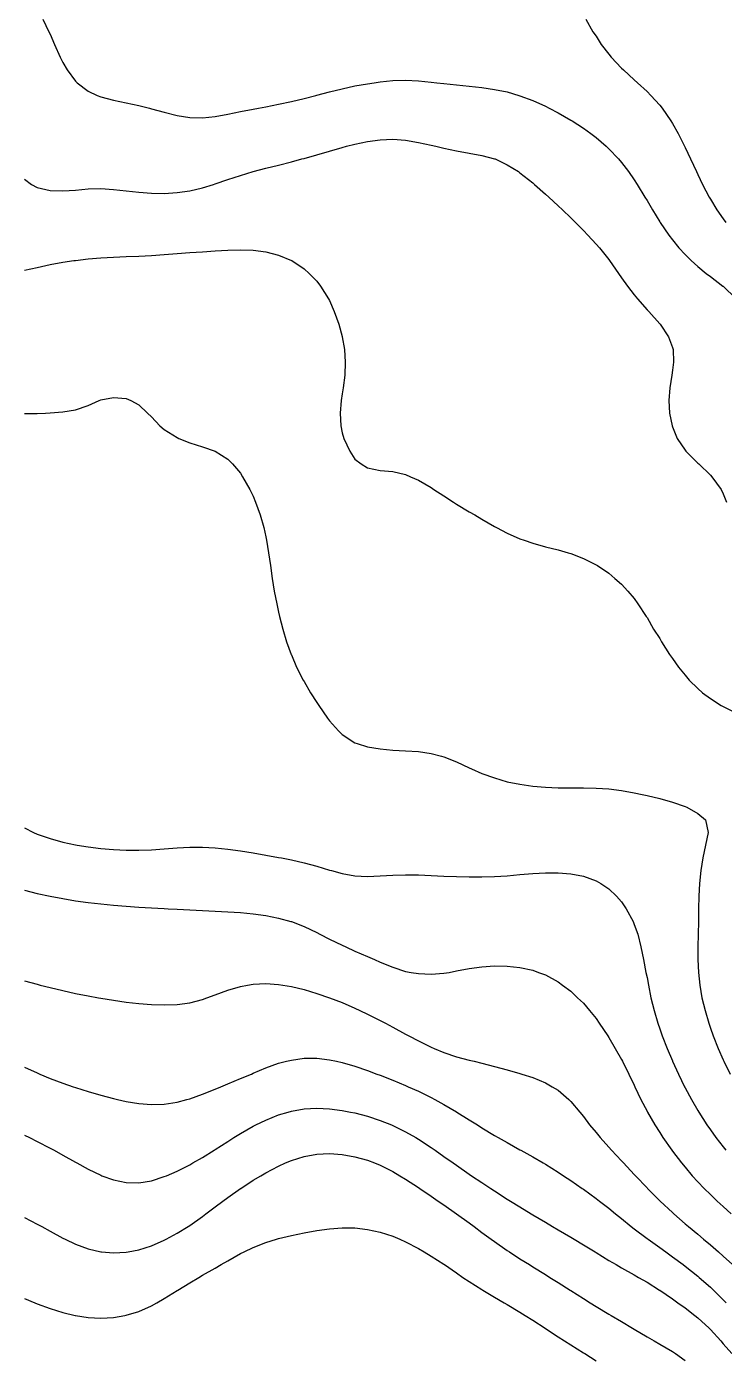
# Model space of a CAD drawing. Header units: inches. Extents: x 2679276 to 2679656, y 1246784 to 1247152.
# Drawn here: x 2679306.3 to 2679333.8, y 1246876.1 to 1246928.5 of the extents above; entities that cross this region are included whole.
import ezdxf

# ---------------------------------------------------------------- set-up
doc = ezdxf.new("R2010")
doc.units = ezdxf.units.IN
doc.header["$MEASUREMENT"] = 0
for name, color, linetype in [('468', 7, 'Continuous'), ('469', 7, 'Continuous'), ('470', 7, 'Continuous'), ('471', 7, 'Continuous'), ('472', 7, 'Continuous'), ('473', 7, 'Continuous'), ('474', 7, 'Continuous'), ('475', 7, 'Continuous'), ('476', 7, 'Continuous'), ('477', 7, 'Continuous'), ('478', 7, 'Continuous'), ('479', 7, 'Continuous')]:
    doc.layers.add(name, color=color, linetype=linetype)

msp = doc.modelspace()

# ---------------------------------------------------------------- linework, layer by layer
at = {"layer": '468', "elevation": 468}
msp.add_lwpolyline([(2679328.342, 1246928.75), (2679328.621, 1246928.25), (2679328.75, 1246928.075), (2679328.941, 1246927.75), (2679329.25, 1246927.37), (2679329.334, 1246927.25), (2679329.75, 1246926.827), (2679329.819, 1246926.75), (2679330.25, 1246926.369), (2679330.373, 1246926.25), (2679330.75, 1246925.91), (2679330.904, 1246925.75), (2679331.25, 1246925.372), (2679331.346, 1246925.25), (2679331.69, 1246924.75), (2679331.75, 1246924.651), (2679331.974, 1246924.25), (2679332.223, 1246923.75), (2679332.25, 1246923.695), (2679332.464, 1246923.25), (2679332.696, 1246922.75), (2679332.75, 1246922.637), (2679332.94, 1246922.25), (2679333.199, 1246921.75), (2679333.25, 1246921.663), (2679333.497, 1246921.25), (2679333.75, 1246920.888), (2679333.847, 1246920.75)], dxfattribs=at)
at = {"layer": '469', "elevation": 469}
msp.add_lwpolyline([(2679306.964, 1246928.75), (2679307.206, 1246928.25), (2679307.25, 1246928.154), (2679307.422, 1246927.75), (2679307.644, 1246927.25), (2679307.75, 1246927.041), (2679307.921, 1246926.75), (2679308.25, 1246926.314), (2679308.318, 1246926.25), (2679308.75, 1246925.916), (2679309.113, 1246925.75), (2679309.25, 1246925.693), (2679309.75, 1246925.557), (2679310.25, 1246925.455), (2679310.75, 1246925.353), (2679311.16, 1246925.25), (2679311.25, 1246925.227), (2679311.75, 1246925.085), (2679312.25, 1246924.959), (2679312.75, 1246924.879), (2679313.25, 1246924.87), (2679313.75, 1246924.926), (2679314.25, 1246925.017), (2679314.75, 1246925.119), (2679315.25, 1246925.214), (2679315.455, 1246925.25), (2679315.75, 1246925.305), (2679316.25, 1246925.402), (2679316.75, 1246925.508), (2679317.25, 1246925.629), (2679317.716, 1246925.75), (2679317.75, 1246925.759), (2679318.25, 1246925.893), (2679318.75, 1246926.014), (2679319.25, 1246926.121), (2679319.75, 1246926.212), (2679320.01, 1246926.25), (2679320.25, 1246926.287), (2679320.75, 1246926.335), (2679321.25, 1246926.349), (2679321.75, 1246926.326), (2679322.25, 1246926.277), (2679322.471, 1246926.25), (2679322.75, 1246926.217), (2679323.25, 1246926.161), (2679323.75, 1246926.112), (2679324.25, 1246926.06), (2679324.75, 1246925.989), (2679325.25, 1246925.885), (2679325.705, 1246925.75), (2679325.75, 1246925.736), (2679326.25, 1246925.548), (2679326.75, 1246925.322), (2679326.896, 1246925.25), (2679327.25, 1246925.064), (2679327.75, 1246924.782), (2679327.804, 1246924.75), (2679328.25, 1246924.46), (2679328.544, 1246924.25), (2679328.75, 1246924.09), (2679329.146, 1246923.75), (2679329.25, 1246923.652), (2679329.631, 1246923.25), (2679329.75, 1246923.113), (2679330.027, 1246922.75), (2679330.25, 1246922.435), (2679330.366, 1246922.25), (2679330.67, 1246921.75), (2679330.75, 1246921.619), (2679330.961, 1246921.25), (2679331.25, 1246920.782), (2679331.269, 1246920.75), (2679331.609, 1246920.25), (2679331.75, 1246920.067), (2679332.006, 1246919.75), (2679332.25, 1246919.487), (2679332.486, 1246919.25), (2679332.75, 1246919.019), (2679333.081, 1246918.75), (2679333.25, 1246918.622), (2679333.737, 1246918.25), (2679333.75, 1246918.24), (2679334.25, 1246917.76)], dxfattribs=at)
at = {"layer": '470', "elevation": 470}
msp.add_lwpolyline([(2679306.25, 1246922.451), (2679306.524, 1246922.25), (2679306.75, 1246922.127), (2679307.25, 1246922.006), (2679307.75, 1246921.99), (2679308.25, 1246922.026), (2679308.75, 1246922.071), (2679309.25, 1246922.085), (2679309.75, 1246922.054), (2679310.25, 1246921.998), (2679310.75, 1246921.939), (2679311.25, 1246921.9), (2679311.75, 1246921.893), (2679312.25, 1246921.925), (2679312.75, 1246921.998), (2679313.25, 1246922.115), (2679313.689, 1246922.25), (2679313.75, 1246922.268), (2679314.25, 1246922.436), (2679314.75, 1246922.6), (2679315.248, 1246922.75), (2679315.25, 1246922.751), (2679315.75, 1246922.886), (2679316.25, 1246923.012), (2679316.75, 1246923.139), (2679317.161, 1246923.25), (2679317.25, 1246923.274), (2679317.75, 1246923.413), (2679318.25, 1246923.558), (2679318.75, 1246923.706), (2679318.915, 1246923.75), (2679319.25, 1246923.836), (2679319.75, 1246923.938), (2679320.25, 1246924.006), (2679320.75, 1246924.027), (2679321.25, 1246923.99), (2679321.75, 1246923.904), (2679322.25, 1246923.793), (2679322.44, 1246923.75), (2679322.75, 1246923.671), (2679323.25, 1246923.567), (2679323.75, 1246923.484), (2679324.25, 1246923.392), (2679324.75, 1246923.26), (2679324.775, 1246923.25), (2679325.25, 1246923.025), (2679325.694, 1246922.75), (2679325.75, 1246922.71), (2679326.25, 1246922.31), (2679326.323, 1246922.25), (2679326.75, 1246921.87), (2679326.886, 1246921.75), (2679327.25, 1246921.412), (2679327.424, 1246921.25), (2679327.75, 1246920.937), (2679327.938, 1246920.75), (2679328.25, 1246920.439), (2679328.426, 1246920.25), (2679328.75, 1246919.903), (2679328.877, 1246919.75), (2679329.25, 1246919.291), (2679329.28, 1246919.25), (2679329.63, 1246918.75), (2679329.75, 1246918.578), (2679329.983, 1246918.25), (2679330.25, 1246917.898), (2679330.375, 1246917.75), (2679330.75, 1246917.316), (2679330.816, 1246917.25), (2679331.25, 1246916.762), (2679331.262, 1246916.75), (2679331.599, 1246916.25), (2679331.75, 1246915.831), (2679331.774, 1246915.75), (2679331.79, 1246915.25), (2679331.75, 1246914.938), (2679331.726, 1246914.75), (2679331.647, 1246914.25), (2679331.609, 1246913.75), (2679331.629, 1246913.25), (2679331.735, 1246912.75), (2679331.75, 1246912.713), (2679331.933, 1246912.25), (2679332.25, 1246911.796), (2679332.284, 1246911.75), (2679332.75, 1246911.286), (2679332.787, 1246911.25), (2679333.25, 1246910.808), (2679333.306, 1246910.75), (2679333.667, 1246910.25), (2679333.75, 1246910.08), (2679333.881, 1246909.75)], dxfattribs=at)
at = {"layer": '471', "elevation": 471}
msp.add_lwpolyline([(2679306.25, 1246918.876), (2679306.75, 1246918.985), (2679307.25, 1246919.093), (2679307.75, 1246919.184), (2679308.184, 1246919.25), (2679308.25, 1246919.259), (2679308.75, 1246919.315), (2679309.25, 1246919.356), (2679309.75, 1246919.384), (2679310.25, 1246919.406), (2679310.75, 1246919.428), (2679311.25, 1246919.455), (2679311.75, 1246919.489), (2679312.25, 1246919.527), (2679312.75, 1246919.566), (2679313.25, 1246919.601), (2679313.75, 1246919.632), (2679314.25, 1246919.658), (2679314.75, 1246919.672), (2679315.25, 1246919.657), (2679315.75, 1246919.591), (2679316.25, 1246919.46), (2679316.75, 1246919.257), (2679316.765, 1246919.25), (2679317.25, 1246918.927), (2679317.458, 1246918.75), (2679317.75, 1246918.444), (2679317.899, 1246918.25), (2679318.212, 1246917.75), (2679318.25, 1246917.68), (2679318.441, 1246917.25), (2679318.621, 1246916.75), (2679318.75, 1246916.264), (2679318.753, 1246916.25), (2679318.836, 1246915.75), (2679318.869, 1246915.25), (2679318.85, 1246914.75), (2679318.786, 1246914.25), (2679318.75, 1246914.006), (2679318.717, 1246913.75), (2679318.678, 1246913.25), (2679318.699, 1246912.75), (2679318.75, 1246912.475), (2679318.81, 1246912.25), (2679319.046, 1246911.75), (2679319.25, 1246911.435), (2679319.499, 1246911.25), (2679319.75, 1246911.1), (2679320.25, 1246910.999), (2679320.75, 1246910.952), (2679321.25, 1246910.836), (2679321.444, 1246910.75), (2679321.75, 1246910.615), (2679322.25, 1246910.322), (2679322.364, 1246910.25), (2679322.75, 1246909.993), (2679323.133, 1246909.75), (2679323.25, 1246909.671), (2679323.75, 1246909.372), (2679323.969, 1246909.25), (2679324.25, 1246909.081), (2679324.75, 1246908.792), (2679324.831, 1246908.75), (2679325.25, 1246908.531), (2679325.75, 1246908.309), (2679325.915, 1246908.25), (2679326.25, 1246908.136), (2679326.75, 1246907.996), (2679327.25, 1246907.866), (2679327.65, 1246907.75), (2679327.75, 1246907.722), (2679328.25, 1246907.536), (2679328.75, 1246907.286), (2679328.803, 1246907.25), (2679329.25, 1246906.955), (2679329.489, 1246906.75), (2679329.75, 1246906.528), (2679329.995, 1246906.25), (2679330.25, 1246905.961), (2679330.385, 1246905.75), (2679330.717, 1246905.25), (2679330.75, 1246905.206), (2679331.003, 1246904.75), (2679331.25, 1246904.381), (2679331.318, 1246904.25), (2679331.636, 1246903.75), (2679331.75, 1246903.601), (2679331.989, 1246903.25), (2679332.25, 1246902.941), (2679332.409, 1246902.75), (2679332.75, 1246902.419), (2679332.939, 1246902.25), (2679333.25, 1246902.018), (2679333.675, 1246901.75), (2679333.75, 1246901.708), (2679334.25, 1246901.465)], dxfattribs=at)
at = {"layer": '472', "elevation": 472}
msp.add_lwpolyline([(2679306.25, 1246913.233), (2679306.75, 1246913.237), (2679307.078, 1246913.25), (2679307.25, 1246913.257), (2679307.75, 1246913.295), (2679308.25, 1246913.381), (2679308.75, 1246913.548), (2679309.184, 1246913.75), (2679309.25, 1246913.769), (2679309.75, 1246913.859), (2679310.25, 1246913.826), (2679310.43, 1246913.75), (2679310.75, 1246913.581), (2679311.091, 1246913.25), (2679311.25, 1246913.105), (2679311.568, 1246912.75), (2679311.75, 1246912.612), (2679312.25, 1246912.29), (2679312.326, 1246912.25), (2679312.75, 1246912.083), (2679313.25, 1246911.929), (2679313.75, 1246911.751), (2679313.752, 1246911.75), (2679314.25, 1246911.443), (2679314.429, 1246911.25), (2679314.75, 1246910.891), (2679314.831, 1246910.75), (2679315.111, 1246910.25), (2679315.25, 1246909.989), (2679315.345, 1246909.75), (2679315.523, 1246909.25), (2679315.669, 1246908.75), (2679315.75, 1246908.388), (2679315.777, 1246908.25), (2679315.854, 1246907.75), (2679315.923, 1246907.25), (2679315.995, 1246906.75), (2679316.078, 1246906.25), (2679316.175, 1246905.75), (2679316.25, 1246905.416), (2679316.286, 1246905.25), (2679316.41, 1246904.75), (2679316.561, 1246904.25), (2679316.747, 1246903.75), (2679316.75, 1246903.742), (2679316.959, 1246903.25), (2679317.218, 1246902.75), (2679317.25, 1246902.693), (2679317.507, 1246902.25), (2679317.75, 1246901.861), (2679317.826, 1246901.75), (2679318.175, 1246901.25), (2679318.25, 1246901.145), (2679318.604, 1246900.75), (2679318.75, 1246900.606), (2679319.25, 1246900.284), (2679319.347, 1246900.25), (2679319.75, 1246900.123), (2679320.25, 1246900.04), (2679320.75, 1246899.997), (2679321.25, 1246899.971), (2679321.75, 1246899.934), (2679322.25, 1246899.86), (2679322.662, 1246899.75), (2679322.75, 1246899.728), (2679323.25, 1246899.531), (2679323.75, 1246899.295), (2679323.837, 1246899.25), (2679324.25, 1246899.078), (2679324.75, 1246898.896), (2679325.242, 1246898.75), (2679325.25, 1246898.748), (2679325.75, 1246898.65), (2679326.25, 1246898.58), (2679326.75, 1246898.535), (2679327.25, 1246898.515), (2679327.75, 1246898.512), (2679328.25, 1246898.511), (2679328.75, 1246898.5), (2679329.25, 1246898.465), (2679329.75, 1246898.402), (2679330.25, 1246898.315), (2679330.559, 1246898.25), (2679330.75, 1246898.208), (2679331.25, 1246898.085), (2679331.75, 1246897.943), (2679332.25, 1246897.774), (2679332.313, 1246897.75), (2679332.75, 1246897.504), (2679333.046, 1246897.25), (2679333.153, 1246896.75), (2679333.058, 1246896.25), (2679332.948, 1246895.75), (2679332.866, 1246895.25), (2679332.817, 1246894.75), (2679332.794, 1246894.25), (2679332.783, 1246893.75), (2679332.774, 1246893.25), (2679332.764, 1246892.75), (2679332.754, 1246892.25), (2679332.753, 1246891.75), (2679332.773, 1246891.25), (2679332.824, 1246890.75), (2679332.912, 1246890.25), (2679333.033, 1246889.75), (2679333.184, 1246889.25), (2679333.25, 1246889.057), (2679333.357, 1246888.75), (2679333.554, 1246888.25), (2679333.75, 1246887.806), (2679333.775, 1246887.75), (2679334.023, 1246887.25)], dxfattribs=at)
at = {"layer": '473', "elevation": 473}
msp.add_lwpolyline([(2679306.25, 1246896.939), (2679306.604, 1246896.75), (2679306.75, 1246896.687), (2679307.25, 1246896.509), (2679307.75, 1246896.371), (2679308.25, 1246896.262), (2679308.322, 1246896.25), (2679308.75, 1246896.185), (2679309.25, 1246896.128), (2679309.75, 1246896.087), (2679310.25, 1246896.063), (2679310.75, 1246896.057), (2679311.25, 1246896.071), (2679311.75, 1246896.104), (2679312.25, 1246896.144), (2679312.75, 1246896.176), (2679313.25, 1246896.179), (2679313.75, 1246896.148), (2679314.25, 1246896.093), (2679314.75, 1246896.024), (2679315.25, 1246895.948), (2679315.75, 1246895.865), (2679316.25, 1246895.774), (2679316.368, 1246895.75), (2679316.75, 1246895.675), (2679317.25, 1246895.56), (2679317.75, 1246895.424), (2679318.25, 1246895.273), (2679318.334, 1246895.25), (2679318.75, 1246895.136), (2679319.25, 1246895.049), (2679319.75, 1246895.027), (2679320.25, 1246895.047), (2679320.75, 1246895.078), (2679321.25, 1246895.091), (2679321.75, 1246895.083), (2679322.25, 1246895.062), (2679322.75, 1246895.037), (2679323.25, 1246895.017), (2679323.75, 1246895.006), (2679324.25, 1246895.006), (2679324.75, 1246895.021), (2679325.25, 1246895.053), (2679325.75, 1246895.097), (2679326.25, 1246895.14), (2679326.75, 1246895.169), (2679327.25, 1246895.171), (2679327.75, 1246895.13), (2679328.25, 1246895.032), (2679328.75, 1246894.852), (2679328.93, 1246894.75), (2679329.25, 1246894.537), (2679329.551, 1246894.25), (2679329.75, 1246894.02), (2679329.933, 1246893.75), (2679330.201, 1246893.25), (2679330.25, 1246893.132), (2679330.383, 1246892.75), (2679330.513, 1246892.25), (2679330.617, 1246891.75), (2679330.71, 1246891.25), (2679330.75, 1246891.049), (2679330.803, 1246890.75), (2679330.905, 1246890.25), (2679331.027, 1246889.75), (2679331.174, 1246889.25), (2679331.25, 1246889.032), (2679331.348, 1246888.75), (2679331.545, 1246888.25), (2679331.75, 1246887.77), (2679331.759, 1246887.75), (2679331.987, 1246887.25), (2679332.229, 1246886.75), (2679332.25, 1246886.711), (2679332.496, 1246886.25), (2679332.75, 1246885.812), (2679332.787, 1246885.75), (2679333.109, 1246885.25), (2679333.25, 1246885.048), (2679333.462, 1246884.75), (2679333.75, 1246884.379), (2679333.852, 1246884.25)], dxfattribs=at)
at = {"layer": '474', "elevation": 474}
msp.add_lwpolyline([(2679306.25, 1246894.483), (2679306.75, 1246894.357), (2679307.25, 1246894.251), (2679307.254, 1246894.25), (2679307.75, 1246894.151), (2679308.25, 1246894.068), (2679308.75, 1246893.998), (2679309.25, 1246893.94), (2679309.75, 1246893.893), (2679310.25, 1246893.853), (2679310.75, 1246893.819), (2679311.25, 1246893.788), (2679311.75, 1246893.758), (2679311.9, 1246893.75), (2679312.25, 1246893.729), (2679312.75, 1246893.703), (2679313.25, 1246893.68), (2679313.75, 1246893.658), (2679314.25, 1246893.633), (2679314.75, 1246893.598), (2679315.25, 1246893.551), (2679315.75, 1246893.483), (2679316.25, 1246893.385), (2679316.735, 1246893.25), (2679316.75, 1246893.246), (2679317.25, 1246893.052), (2679317.75, 1246892.814), (2679317.874, 1246892.75), (2679318.25, 1246892.561), (2679318.75, 1246892.314), (2679318.892, 1246892.25), (2679319.25, 1246892.087), (2679319.75, 1246891.867), (2679320.023, 1246891.75), (2679320.25, 1246891.651), (2679320.75, 1246891.452), (2679321.25, 1246891.289), (2679321.461, 1246891.25), (2679321.75, 1246891.199), (2679322.25, 1246891.175), (2679322.75, 1246891.214), (2679322.962, 1246891.25), (2679323.25, 1246891.303), (2679323.75, 1246891.398), (2679324.25, 1246891.47), (2679324.75, 1246891.505), (2679325.25, 1246891.499), (2679325.75, 1246891.445), (2679326.25, 1246891.333), (2679326.48, 1246891.25), (2679326.75, 1246891.146), (2679327.25, 1246890.874), (2679327.418, 1246890.75), (2679327.75, 1246890.51), (2679328.02, 1246890.25), (2679328.25, 1246890.038), (2679328.482, 1246889.75), (2679328.75, 1246889.436), (2679328.869, 1246889.25), (2679329.208, 1246888.75), (2679329.25, 1246888.691), (2679329.503, 1246888.25), (2679329.75, 1246887.82), (2679329.785, 1246887.75), (2679330.035, 1246887.25), (2679330.25, 1246886.807), (2679330.277, 1246886.75), (2679330.509, 1246886.25), (2679330.75, 1246885.786), (2679330.768, 1246885.75), (2679331.053, 1246885.25), (2679331.25, 1246884.946), (2679331.375, 1246884.75), (2679331.726, 1246884.25), (2679331.75, 1246884.219), (2679332.109, 1246883.75), (2679332.25, 1246883.581), (2679332.532, 1246883.25), (2679332.75, 1246883.014), (2679333, 1246882.75), (2679333.25, 1246882.504), (2679333.513, 1246882.25), (2679333.75, 1246882.033), (2679334.064, 1246881.75)], dxfattribs=at)
at = {"layer": '475', "elevation": 475}
msp.add_lwpolyline([(2679306.25, 1246890.916), (2679306.75, 1246890.779), (2679306.867, 1246890.75), (2679307.25, 1246890.649), (2679307.75, 1246890.529), (2679308.25, 1246890.42), (2679308.75, 1246890.321), (2679309.153, 1246890.25), (2679309.25, 1246890.232), (2679309.75, 1246890.151), (2679310.25, 1246890.082), (2679310.75, 1246890.026), (2679311.25, 1246889.985), (2679311.75, 1246889.967), (2679312.25, 1246889.987), (2679312.75, 1246890.056), (2679313.25, 1246890.187), (2679313.424, 1246890.25), (2679313.75, 1246890.364), (2679314.25, 1246890.547), (2679314.75, 1246890.699), (2679315.018, 1246890.75), (2679315.25, 1246890.788), (2679315.75, 1246890.81), (2679316.25, 1246890.777), (2679316.412, 1246890.75), (2679316.75, 1246890.694), (2679317.25, 1246890.572), (2679317.75, 1246890.422), (2679318.25, 1246890.253), (2679318.257, 1246890.25), (2679318.75, 1246890.06), (2679319.25, 1246889.845), (2679319.448, 1246889.75), (2679319.75, 1246889.606), (2679320.25, 1246889.355), (2679320.45, 1246889.25), (2679320.75, 1246889.09), (2679321.25, 1246888.818), (2679321.376, 1246888.75), (2679321.75, 1246888.551), (2679322.25, 1246888.304), (2679322.377, 1246888.25), (2679322.75, 1246888.097), (2679323.25, 1246887.932), (2679323.75, 1246887.795), (2679323.941, 1246887.75), (2679324.25, 1246887.672), (2679324.75, 1246887.55), (2679325.25, 1246887.418), (2679325.75, 1246887.274), (2679325.825, 1246887.25), (2679326.25, 1246887.108), (2679326.75, 1246886.898), (2679327.019, 1246886.75), (2679327.25, 1246886.608), (2679327.667, 1246886.25), (2679327.75, 1246886.172), (2679328.1, 1246885.75), (2679328.25, 1246885.576), (2679328.486, 1246885.25), (2679328.75, 1246884.944), (2679328.9, 1246884.75), (2679329.25, 1246884.373), (2679329.355, 1246884.25), (2679329.75, 1246883.836), (2679329.826, 1246883.75), (2679330.25, 1246883.301), (2679330.295, 1246883.25), (2679330.75, 1246882.77), (2679330.768, 1246882.75), (2679331.25, 1246882.264), (2679331.264, 1246882.25), (2679331.75, 1246881.797), (2679331.8, 1246881.75), (2679332.25, 1246881.361), (2679332.377, 1246881.25), (2679332.75, 1246880.943), (2679332.978, 1246880.75), (2679333.25, 1246880.525), (2679333.567, 1246880.25), (2679333.75, 1246880.089), (2679334.117, 1246879.75)], dxfattribs=at)
at = {"layer": '476', "elevation": 476}
msp.add_lwpolyline([(2679306.25, 1246887.525), (2679306.75, 1246887.29), (2679306.844, 1246887.25), (2679307.25, 1246887.078), (2679307.75, 1246886.89), (2679308.16, 1246886.75), (2679308.25, 1246886.72), (2679308.75, 1246886.568), (2679309.25, 1246886.422), (2679309.75, 1246886.286), (2679309.905, 1246886.25), (2679310.25, 1246886.169), (2679310.75, 1246886.086), (2679311.25, 1246886.05), (2679311.75, 1246886.069), (2679312.25, 1246886.147), (2679312.641, 1246886.25), (2679312.75, 1246886.279), (2679313.25, 1246886.458), (2679313.75, 1246886.656), (2679313.98, 1246886.75), (2679314.25, 1246886.863), (2679314.75, 1246887.075), (2679315.177, 1246887.25), (2679315.25, 1246887.282), (2679315.75, 1246887.498), (2679316.25, 1246887.673), (2679316.561, 1246887.75), (2679316.75, 1246887.8), (2679317.25, 1246887.868), (2679317.75, 1246887.868), (2679318.25, 1246887.81), (2679318.521, 1246887.75), (2679318.75, 1246887.704), (2679319.25, 1246887.563), (2679319.75, 1246887.39), (2679320.111, 1246887.25), (2679320.25, 1246887.201), (2679320.75, 1246887.007), (2679321.25, 1246886.795), (2679321.35, 1246886.75), (2679321.75, 1246886.571), (2679322.25, 1246886.325), (2679322.396, 1246886.25), (2679322.75, 1246886.055), (2679323.25, 1246885.76), (2679323.267, 1246885.75), (2679323.75, 1246885.451), (2679324.072, 1246885.25), (2679324.25, 1246885.138), (2679324.75, 1246884.834), (2679324.896, 1246884.75), (2679325.25, 1246884.549), (2679325.75, 1246884.269), (2679325.784, 1246884.25), (2679326.25, 1246883.995), (2679326.665, 1246883.75), (2679326.75, 1246883.701), (2679327.25, 1246883.393), (2679327.462, 1246883.25), (2679327.75, 1246883.064), (2679328.203, 1246882.75), (2679328.25, 1246882.719), (2679328.75, 1246882.357), (2679328.884, 1246882.25), (2679329.25, 1246881.97), (2679329.513, 1246881.75), (2679329.75, 1246881.563), (2679330.131, 1246881.25), (2679330.25, 1246881.16), (2679330.75, 1246880.781), (2679330.79, 1246880.75), (2679331.25, 1246880.423), (2679331.487, 1246880.25), (2679331.75, 1246880.064), (2679332.171, 1246879.75), (2679332.25, 1246879.691), (2679332.75, 1246879.294), (2679332.802, 1246879.25), (2679333.25, 1246878.859), (2679333.365, 1246878.75), (2679333.75, 1246878.372), (2679333.869, 1246878.25)], dxfattribs=at)
at = {"layer": '477', "elevation": 477}
msp.add_lwpolyline([(2679306.25, 1246884.841), (2679306.437, 1246884.75), (2679306.75, 1246884.59), (2679307.25, 1246884.334), (2679307.409, 1246884.25), (2679307.75, 1246884.06), (2679308.25, 1246883.78), (2679308.307, 1246883.75), (2679308.75, 1246883.507), (2679309.25, 1246883.266), (2679309.293, 1246883.25), (2679309.75, 1246883.085), (2679310.25, 1246882.983), (2679310.75, 1246882.97), (2679311.25, 1246883.051), (2679311.75, 1246883.212), (2679311.834, 1246883.25), (2679312.25, 1246883.428), (2679312.75, 1246883.68), (2679312.869, 1246883.75), (2679313.25, 1246883.965), (2679313.707, 1246884.25), (2679313.75, 1246884.276), (2679314.25, 1246884.599), (2679314.485, 1246884.75), (2679314.75, 1246884.913), (2679315.25, 1246885.196), (2679315.356, 1246885.25), (2679315.75, 1246885.439), (2679316.25, 1246885.639), (2679316.622, 1246885.75), (2679316.75, 1246885.788), (2679317.25, 1246885.876), (2679317.75, 1246885.903), (2679318.25, 1246885.881), (2679318.75, 1246885.816), (2679319.085, 1246885.75), (2679319.25, 1246885.718), (2679319.75, 1246885.589), (2679320.25, 1246885.427), (2679320.692, 1246885.25), (2679320.75, 1246885.226), (2679321.25, 1246884.98), (2679321.647, 1246884.75), (2679321.75, 1246884.688), (2679322.25, 1246884.36), (2679322.409, 1246884.25), (2679322.75, 1246884.011), (2679323.12, 1246883.75), (2679323.25, 1246883.658), (2679323.75, 1246883.314), (2679323.845, 1246883.25), (2679324.25, 1246882.978), (2679324.598, 1246882.75), (2679324.75, 1246882.649), (2679325.25, 1246882.33), (2679325.38, 1246882.25), (2679325.75, 1246882.021), (2679326.194, 1246881.75), (2679326.25, 1246881.716), (2679326.75, 1246881.418), (2679327.034, 1246881.25), (2679327.25, 1246881.124), (2679327.75, 1246880.832), (2679327.886, 1246880.75), (2679328.25, 1246880.533), (2679328.708, 1246880.25), (2679328.75, 1246880.225), (2679329.25, 1246879.918), (2679329.534, 1246879.75), (2679329.75, 1246879.627), (2679330.25, 1246879.346), (2679330.418, 1246879.25), (2679330.75, 1246879.056), (2679331.248, 1246878.75), (2679331.25, 1246878.748), (2679331.75, 1246878.406), (2679331.968, 1246878.25), (2679332.25, 1246878.05), (2679332.638, 1246877.75), (2679332.75, 1246877.663), (2679333.195, 1246877.25), (2679333.25, 1246877.197), (2679333.652, 1246876.75), (2679333.75, 1246876.639), (2679334.091, 1246876.25)], dxfattribs=at)
at = {"layer": '478', "elevation": 478}
msp.add_lwpolyline([(2679306.25, 1246881.611), (2679306.75, 1246881.348), (2679306.927, 1246881.25), (2679307.25, 1246881.072), (2679307.75, 1246880.796), (2679307.842, 1246880.75), (2679308.25, 1246880.555), (2679308.75, 1246880.369), (2679309.25, 1246880.252), (2679309.276, 1246880.25), (2679309.75, 1246880.209), (2679310.25, 1246880.236), (2679310.324, 1246880.25), (2679310.75, 1246880.331), (2679311.25, 1246880.494), (2679311.75, 1246880.714), (2679311.818, 1246880.75), (2679312.25, 1246880.984), (2679312.682, 1246881.25), (2679312.75, 1246881.293), (2679313.25, 1246881.646), (2679313.389, 1246881.75), (2679313.75, 1246882.021), (2679314.056, 1246882.25), (2679314.25, 1246882.393), (2679314.75, 1246882.746), (2679314.756, 1246882.75), (2679315.25, 1246883.068), (2679315.554, 1246883.25), (2679315.75, 1246883.365), (2679316.25, 1246883.629), (2679316.518, 1246883.75), (2679316.75, 1246883.847), (2679317.25, 1246884.001), (2679317.75, 1246884.092), (2679318.25, 1246884.118), (2679318.75, 1246884.084), (2679319.25, 1246883.995), (2679319.75, 1246883.854), (2679320.023, 1246883.75), (2679320.25, 1246883.658), (2679320.75, 1246883.409), (2679321.024, 1246883.25), (2679321.25, 1246883.114), (2679321.75, 1246882.788), (2679321.805, 1246882.75), (2679322.25, 1246882.445), (2679322.532, 1246882.25), (2679322.75, 1246882.099), (2679323.25, 1246881.751), (2679323.252, 1246881.75), (2679323.75, 1246881.39), (2679323.943, 1246881.25), (2679324.25, 1246881.02), (2679324.622, 1246880.75), (2679324.75, 1246880.656), (2679325.25, 1246880.309), (2679325.339, 1246880.25), (2679325.75, 1246879.982), (2679326.121, 1246879.75), (2679326.25, 1246879.669), (2679326.75, 1246879.361), (2679326.929, 1246879.25), (2679327.25, 1246879.048), (2679327.721, 1246878.75), (2679327.75, 1246878.731), (2679328.25, 1246878.413), (2679328.514, 1246878.25), (2679328.75, 1246878.102), (2679329.25, 1246877.803), (2679329.341, 1246877.75), (2679329.75, 1246877.508), (2679330.181, 1246877.25), (2679330.25, 1246877.208), (2679330.75, 1246876.909), (2679331.027, 1246876.75), (2679331.25, 1246876.62), (2679331.75, 1246876.327), (2679331.867, 1246876.25), (2679332.25, 1246875.984)], dxfattribs=at)
at = {"layer": '479', "elevation": 479}
msp.add_lwpolyline([(2679306.25, 1246878.424), (2679306.652, 1246878.25), (2679306.75, 1246878.211), (2679307.25, 1246878.028), (2679307.75, 1246877.87), (2679308.239, 1246877.75), (2679308.25, 1246877.748), (2679308.75, 1246877.672), (2679309.25, 1246877.645), (2679309.75, 1246877.674), (2679310.191, 1246877.75), (2679310.25, 1246877.76), (2679310.75, 1246877.911), (2679311.25, 1246878.133), (2679311.454, 1246878.25), (2679311.75, 1246878.416), (2679312.25, 1246878.733), (2679312.276, 1246878.75), (2679312.75, 1246879.04), (2679313.102, 1246879.25), (2679313.25, 1246879.336), (2679313.75, 1246879.618), (2679313.985, 1246879.75), (2679314.25, 1246879.903), (2679314.75, 1246880.183), (2679314.889, 1246880.25), (2679315.25, 1246880.428), (2679315.75, 1246880.625), (2679316.161, 1246880.75), (2679316.25, 1246880.778), (2679316.75, 1246880.896), (2679317.25, 1246880.999), (2679317.75, 1246881.092), (2679318.25, 1246881.164), (2679318.75, 1246881.201), (2679319.25, 1246881.195), (2679319.75, 1246881.136), (2679320.25, 1246881.025), (2679320.75, 1246880.865), (2679321.021, 1246880.75), (2679321.25, 1246880.65), (2679321.75, 1246880.385), (2679321.979, 1246880.25), (2679322.25, 1246880.086), (2679322.75, 1246879.767), (2679322.775, 1246879.75), (2679323.25, 1246879.422), (2679323.501, 1246879.25), (2679323.75, 1246879.085), (2679324.25, 1246878.771), (2679324.283, 1246878.75), (2679324.75, 1246878.469), (2679325.129, 1246878.25), (2679325.25, 1246878.18), (2679325.75, 1246877.879), (2679325.958, 1246877.75), (2679326.25, 1246877.563), (2679326.736, 1246877.25), (2679326.75, 1246877.24), (2679327.25, 1246876.91), (2679327.498, 1246876.75), (2679327.75, 1246876.59), (2679328.25, 1246876.28), (2679328.299, 1246876.25), (2679328.75, 1246875.972)], dxfattribs=at)

doc.saveas('drawing.dxf')
